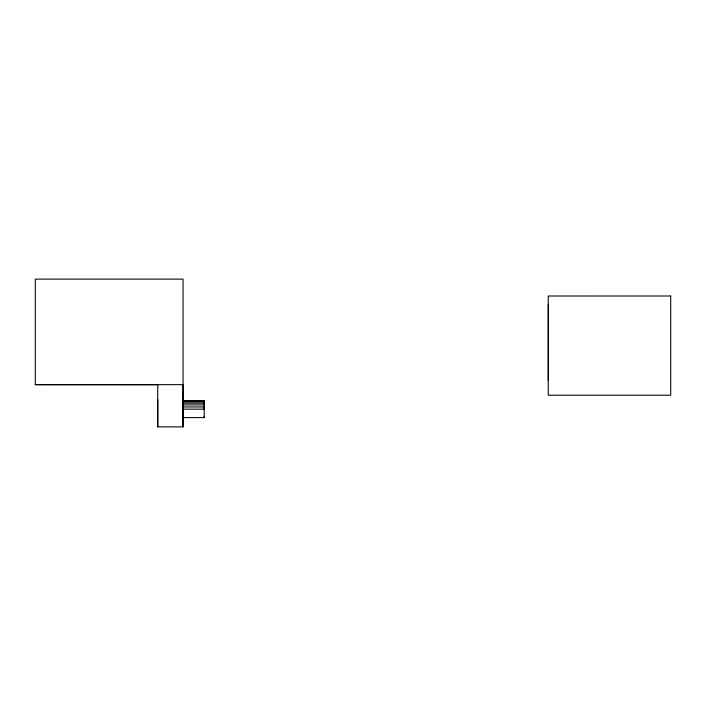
<?xml version="1.0" encoding="UTF-8"?>
<svg xmlns="http://www.w3.org/2000/svg" width="706" height="706" viewBox="0 0 706 706"><rect width="100%" height="100%" fill="white"/><g stroke="black" fill="none" stroke-linecap="round" stroke-linejoin="round"><path stroke-width="1.06" d="M183.066 415.719L183.066 426.883L157.738 426.883L157.738 399.861M183.066 418.437L183.066 399.861M183.066 417.599L204.175 417.599L204.175 400.708L183.066 400.708M548.262 380.446L548.262 304.445M183.066 401.838L204.175 401.838L204.175 403.179L183.066 403.179L183.066 279.117L35.3 279.117L35.3 384.664L183.066 384.664L183.066 426.883M35.3 384.664L157.738 384.699L157.738 426.883M183.066 400.999L204.175 400.708M183.066 404.926L204.175 404.926M183.066 406.965L204.175 406.965L204.175 409.153L183.066 409.153M204.175 416.461L204.175 417.599M670.7 296.017L548.262 296.008L548.262 395.219L670.7 395.219L670.7 296.017"/></g></svg>
